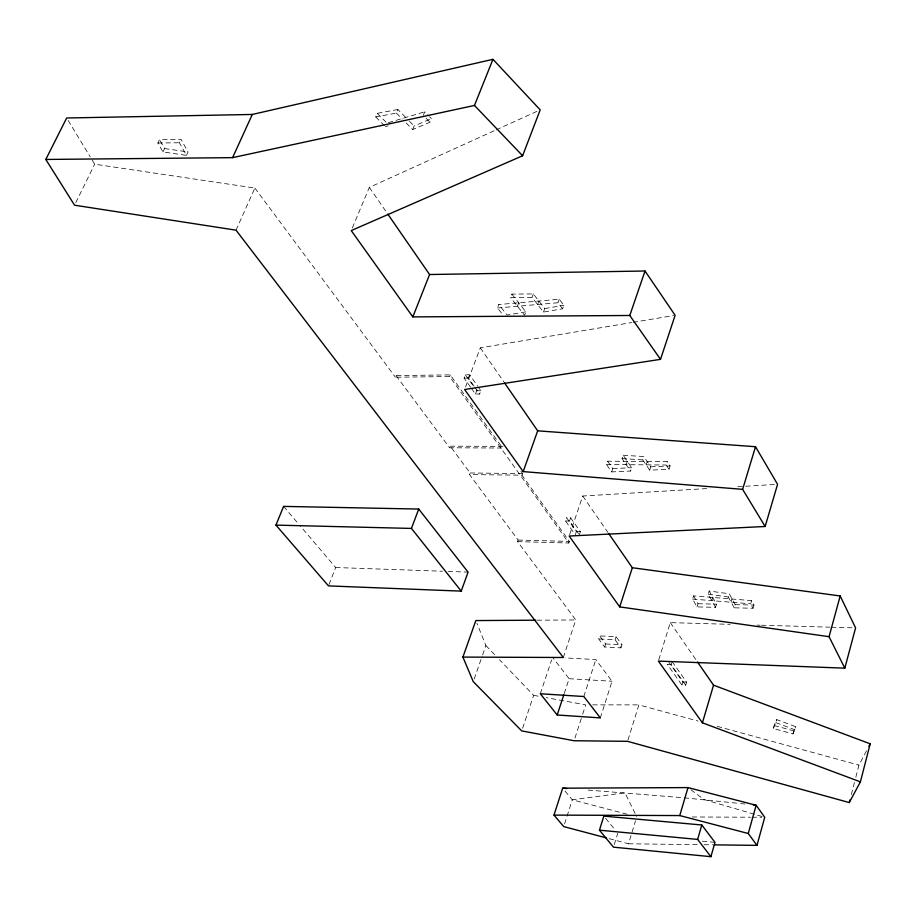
<?xml version="1.0" encoding="UTF-8"?>
<svg xmlns="http://www.w3.org/2000/svg" width="916" height="916" viewBox="0 0 916 916"><rect width="100%" height="100%" fill="white"/><g stroke="black" fill="none" stroke-linecap="round" stroke-linejoin="round"><path stroke-width="0.69" stroke-dasharray="4.58 3.44" d="M851.33 794.538L854.445 782.493M855.83 777.146L858.945 765.1L866.891 750.067M792.993 733.899L795.706 726.709L776.745 719.61L774.192 725.506L773.344 728.541L792.993 733.899L795.706 726.709M773.344 728.541L776.745 719.61M753.044 608.27L753.982 605.064L751.601 600.598L693.561 595.892L692.588 599.075L697.03 606.896L715.533 607.354L716.495 604.171L709.179 591.015L729.25 593.786L735.159 604.606L734.208 607.812L753.044 608.27L750.651 603.816L751.601 600.598M731.151 602.224L732.102 599.018M734.208 607.812L728.289 596.992L729.25 593.786M715.533 607.354L708.205 594.209L709.179 591.015M672.046 661.524L686.622 682.18L685.706 685.214L681.916 684.985L682.832 681.962L668.222 661.318M711.801 600.644L712.763 597.45M697.03 606.896L698.003 603.724L693.561 595.892M609.209 838.667L628.513 843.785L635.498 820.805M614.258 844.621L617.773 833.194M685.706 685.214L671.107 664.581L671.737 662.543M658.787 659.76L670.294 622.628L730.155 624.334M627.975 739.991L638.887 704.885L698.026 721.064M564.577 823.908L572.271 799.805L564.405 790.302M620.991 647.841L621.964 644.795L616.067 636.689L599.671 635.899L598.686 638.933L604.64 647.005L620.991 647.841L615.083 639.746L598.686 638.933M600.335 717.904L612.025 681.241L595.801 659.566L565.08 657.906M623.155 455.252L643.879 456.534L642.78 459.889L649.707 470.148L669.035 469.255L670.111 465.9L667.295 461.664L607.606 461.195L606.495 464.504L611.636 471.912L630.574 471.042L631.662 467.71L623.155 455.252L622.044 458.595L630.574 471.042M615.083 639.746L616.067 636.689M574.95 738.09L582.244 715.488M582.679 714.159L585.679 704.851L546.302 697.66M604.64 647.005L605.613 643.971L599.671 635.899M669.035 469.255L666.218 465.019L667.295 461.664M583.824 696.515L595.801 659.566M646.123 464.847L647.223 461.504M649.707 470.148L650.784 466.817L643.879 456.534M564.256 693.481L569.111 678.71L552.52 657.219M626.212 464.675L627.323 461.355M563.329 657.493L575.775 619.949L517.574 541.619L518.124 540.051L469.542 474.58L470.126 472.988L450.237 446.172L449.642 447.775L502.575 448.027L450.26 374.884L396.067 375.594L395.426 377.22L449.63 376.545L568.847 543.005L569.386 541.413L521.994 475.175L469.542 474.58M611.636 471.912L612.735 468.603L607.606 461.195M540.314 693.767L551.615 659.932M522.601 728.266L533.639 695.336L499.529 659.783M575.305 534.772L576.382 531.589L566.592 517.758L565.504 520.952L574.492 533.616M579.336 534.875L580.4 531.681L570.634 517.838L566.592 517.758M569.615 534.692L582.736 496.014L707.885 488.503M578.511 533.719L569.546 521.032L570.634 517.838M474.202 678.985L482.148 656.257M482.618 654.917L485.892 645.551L476.892 623.201M521.994 475.175L522.567 473.561L519.326 469.026M543.474 312.058L544.734 308.589L533.341 293.933L511.872 294.105L510.578 297.574L532.059 297.425L543.474 312.058L562.63 308.784L563.878 305.291L559.229 299.234L498.773 304.536L497.48 307.982L503.353 315.333M562.63 308.784L557.97 302.738L559.229 299.234M537.577 304.501L538.86 301.02M511.872 294.105L525.83 311.841L524.559 315.287L510.578 297.574M532.059 297.425L533.341 293.933M471.408 388.361L475.461 394.063L479.675 394.029L480.911 390.72L478.495 387.285M517.425 306.253L518.708 302.784M475.461 394.063L476.686 390.754L474.27 387.331M465.603 386.907L480.293 347.851L631.674 322.558M470.595 387.216L464.114 378.09L465.374 374.77L469.61 374.713L477.683 386.151M474.019 386.037L468.362 378.045L469.61 374.713M449.63 376.545L450.26 374.884M329.004 584.58L335.657 567.519L300.036 525.692M406.109 122.962L412.647 129.58L429.97 122.229L431.459 118.611L429.547 116.664M412.647 129.58L414.135 125.973L431.459 118.611M423.284 115.405L424.784 111.786L428.596 115.691M397.876 109.496L377.266 113.344L375.743 116.927L396.365 113.103L397.876 109.496L405.742 117.466M352.339 227.958L369.331 187.391L494.892 130.427M236.007 230.168L254.866 188.055L94.669 164.193L90.982 158.113M186.452 155.365L188.055 151.964L181.013 139.335L159.51 139.633L157.895 143.022L162.968 151.93L186.452 155.365L179.399 142.747L181.013 139.335M162.968 151.93L164.571 148.541L159.51 139.633M75.81 202.631L94.669 164.193M496.186 129.843L537.612 111.054M388.304 122.675L424.784 111.786M385.453 126.66L388.132 125.858M525.83 311.841L507.155 315.047L498.773 304.536M544.734 308.589L563.878 305.291M633.071 322.317L673.729 315.528M497.48 307.982L557.97 302.738M737.746 486.717L774.73 484.495M612.735 468.603L631.662 467.71M650.784 466.817L670.111 465.9M157.895 143.022L179.399 142.747M464.114 378.09L468.362 378.045M476.686 390.754L480.911 390.72M537.223 620.189L575.775 619.949M592.686 704.862L638.887 704.885M450.237 446.172L503.159 446.401M692.198 816.98L750.513 817.221M751.933 817.221L761.894 817.267M606.495 464.504L666.218 465.019M470.126 472.988L522.567 473.561M628.513 843.785L698.45 844.655M704.164 844.724L712.728 844.827M565.504 520.952L569.546 521.032M698.003 603.724L716.495 604.171M735.159 604.606L753.982 605.064M576.382 531.589L580.4 531.681M518.124 540.051L569.386 541.413M517.574 541.619L568.847 543.005M757.234 625.101L760.085 625.193M761.517 625.227L829.93 627.174M831.35 627.22L852.739 627.826M335.657 567.519L442.439 571.229M448.13 571.424L468.065 572.122M605.613 643.971L621.964 644.795M671.107 664.581L667.283 664.375L681.916 684.985M682.832 681.962L686.622 682.18M569.111 678.71L612.025 681.241M622.044 458.595L642.78 459.889M588.141 790.073L682.809 797.699M692.588 599.075L750.651 603.816M684.218 797.825L739.212 803.401M702.309 841.174L714.995 842.365M740.632 803.55L744.857 804.019M708.205 594.209L728.289 596.992M164.571 148.541L188.055 151.964M533.639 695.336L540.669 696.629M627.128 814.232L572.271 799.805L624.964 792.798L636.735 816.751M774.192 725.506L793.828 730.853M717.285 726.342L858.945 765.1M762.032 816.488L703.98 799.496L689.141 788.436M775.898 722.655L794.87 729.754M375.743 116.927L384.48 125.687M377.266 113.344L385.991 122.103M409.463 121.256L414.135 125.973M396.365 113.103L402.273 119.08M426.158 118.336L429.97 122.229M485.892 645.551L494.663 654.7M283.582 506.388L299.12 524.616M605.568 818.251L615.151 829.988M254.866 188.055L395.426 377.22M396.067 375.594L449.642 447.775M474.832 387.182L479.675 394.029M465.374 374.77L473.457 386.186M369.331 187.391L387.01 212.947M480.293 347.851L503.731 381.743M582.736 496.014L607.938 532.459M670.294 622.628L696.721 660.86M68.15 120.431L90.249 156.899"/><path stroke-width="1.37" d="M535.803 620.201L475.828 620.567L462.912 657.093L473.263 681.664L521.719 730.899L574.092 740.746L627.552 741.33L849.247 802.565L860.399 781.852L870.2 743.803L713.553 685.191L697.523 662.016M849.247 802.565L849.945 799.897M860.399 781.852L702.412 722.816L658.375 661.089L844.815 668.165L855.59 627.907L840.19 595.972L632.338 567.737L608.751 533.639M844.815 668.165L829.06 636.689L840.19 595.972M714.148 844.85L756.971 845.376L764.734 817.278L756.135 805.267L688.008 787.588L562.664 788.184L553.985 815.103L563.729 826.587L606.461 837.934M756.971 845.376L748.258 833.503L756.135 805.267L753.318 804.958M710.908 856.678L714.995 842.365L701.793 824.995L603.827 816.122L599.453 830.182L613.48 847.163L710.908 856.678L697.626 839.411L599.453 830.182M697.626 839.411L701.793 824.995M702.412 722.816L713.553 685.191M553.985 815.103L679.752 815.561L688.008 787.588M829.06 636.689L619.708 606.896L569.157 536.032L765.146 526.494L777.57 484.324L755.517 446.722L537.669 430.829L504.533 382.911M765.146 526.494L742.624 489.339L755.517 446.722M619.708 606.896L632.338 567.737M557.191 714.984L540.314 693.767L583.824 696.515L600.335 717.904L557.191 714.984L563.809 694.832M742.624 489.339L523.196 471.603L464.63 389.506L660.516 359.347L675.126 315.299L645.024 271.01L429.581 274.525L387.811 214.115M660.516 359.347L629.784 315.482L645.024 271.01M523.196 471.603L537.669 430.829M461.229 591.129L468.065 572.122L418.738 509.056L283.582 506.388L275.945 525.108L328.489 585.896L461.229 591.129L411.444 528.429L275.945 525.108M411.444 528.429L418.738 509.056M629.784 315.482L412.83 316.902L351.24 230.58L522.601 155.754L540.2 109.874L492.957 59.322L252.312 114.454L66.673 117.992L45.8 159.453L74.551 205.195L236.007 230.168L563.329 657.493L462.912 657.093M412.83 316.902L429.581 274.525M45.8 159.453L232.595 157.644L474.465 105.454L492.957 59.322M232.595 157.644L252.312 114.454M868.872 746.311L870.2 743.803M562.664 788.184L566.912 788.504M679.752 815.561L748.258 833.503M474.465 105.454L522.601 155.754"/></g></svg>
